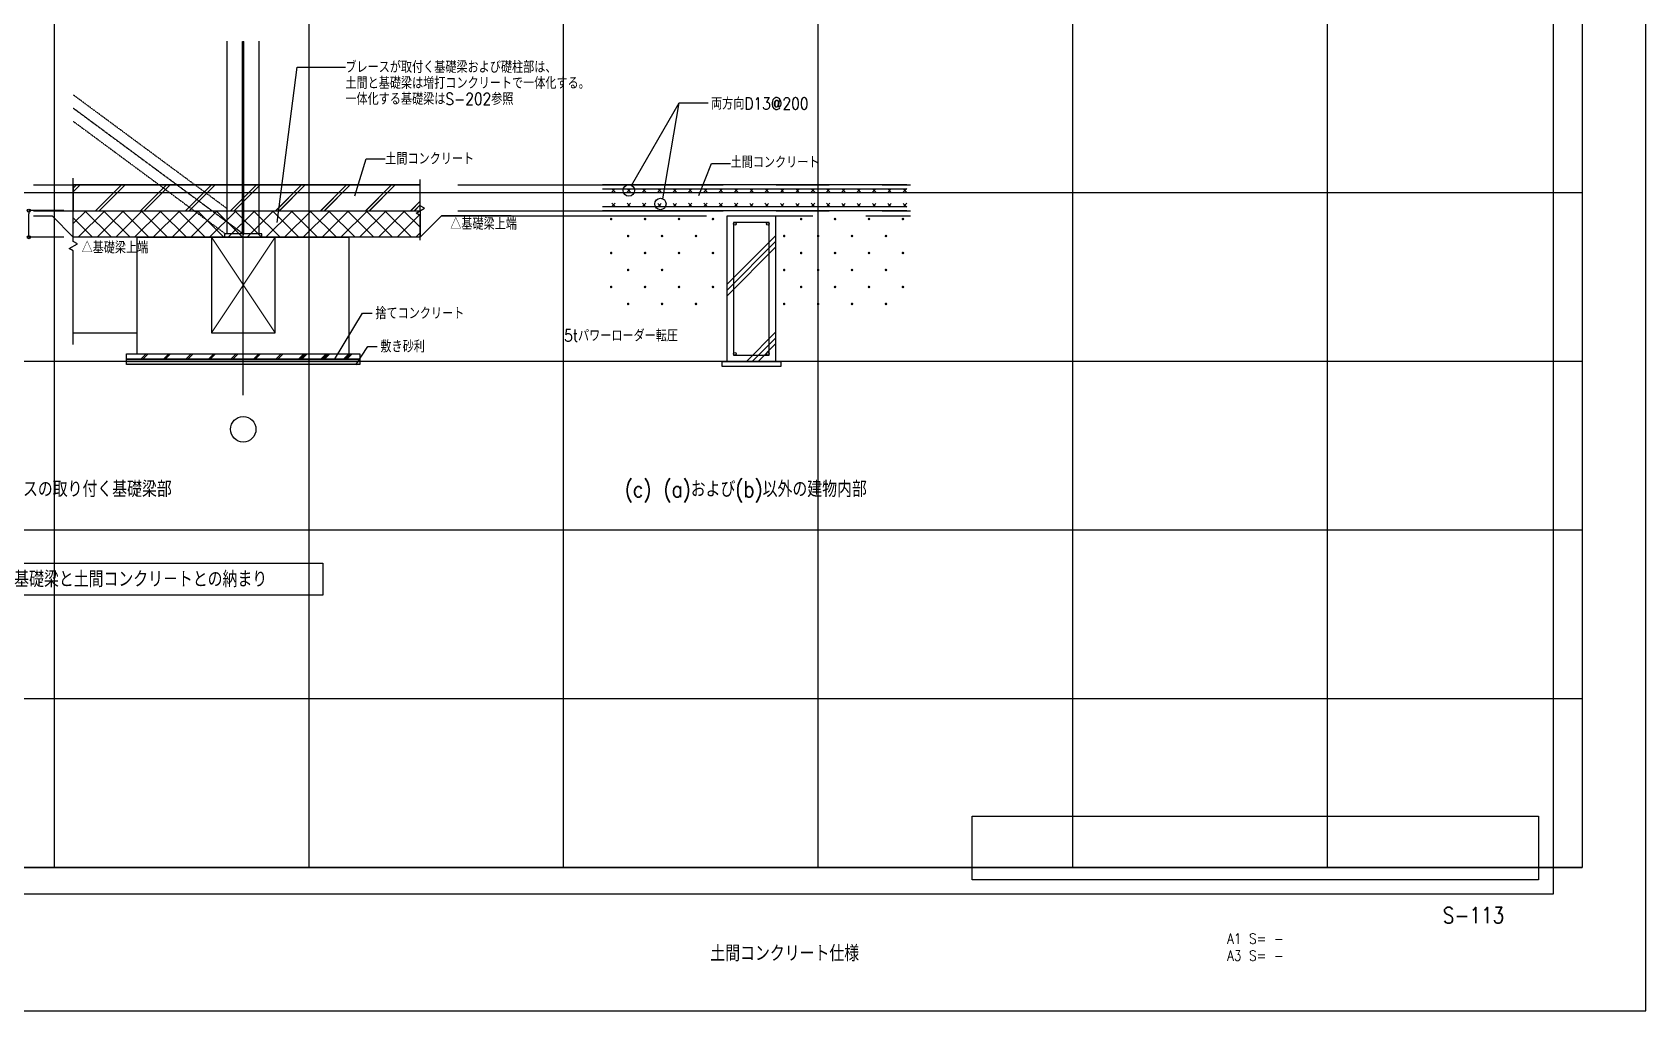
# Model space of a CAD drawing. Extents: x -180000 to 810000, y -1678500 to 210463.
# Drawn here: x 383259 to 510000, y -488500 to -411684 of the extents above; entities that cross this region are included whole.
import ezdxf
from ezdxf import colors
from ezdxf.entities.mleader import LeaderData, LeaderLine
from ezdxf.math import Vec2, Vec3

# ---------------------------------------------------------------- set-up
doc = ezdxf.new("R2010")
doc.units = 0
doc.header["$MEASUREMENT"] = 0
for name, pattern in [('CENTER', [2, 1.25, -0.25, 0.25, -0.25]), ('DASHED1', [2.5, 1.25, -1.25]), ('HA02', [2.25, 1.5, -0.75])]:
    doc.linetypes.add(name, pattern=pattern)
doc.layers.get('0').update_dxf_attribs({"color": 3, "linetype": 'CONTINUOUS'})
doc.layers.get('Defpoints').update_dxf_attribs({"color": 251, "linetype": 'CONTINUOUS'})
doc.layers.add('2024年4月22日適判事前申請以降修正', color=2, linetype='CONTINUOUS')
doc.layers.add('99_頁番号', color=6, linetype='CONTINUOUS')
doc.layers.add('99_レイアウト枠', color=251, linetype='CONTINUOUS', plot=False)
doc.styles.add('DRACAD', font='txt', dxfattribs={"width": 0.85, "bigfont": 'extfont2'})
doc.styles.get("Standard").update_dxf_attribs({"font": 'Osaka.ttc'})
doc.dimstyles.new('A30', dxfattribs={"dimscale": 30, "dimtxt": 3, "dimasz": 1, "dimexe": 0, "dimexo": 0, "dimtad": 1, "dimdsep": 46, "dimtxsty": 'Standard', "dimblk": 'DOT', "dimcen": 2.5, "dimaunit": 1, "dimadec": 4, "dimazin": 2, "dimtfac": 1, "dimtix": 1, "dimtmove": 2, "dimatfit": 3, "dimldrblk": 'DOT', "dimfxl": 1, "dimarcsym": 0})
pattern_1 = [(45, (321117, -353130.3), (-212.132, 212.132), []), (45, (321133.96, -353147.28), (-212.132, 212.132), [])]

# ---------------------------------------------------------------- blocks, each defined once
blk = doc.blocks.new('_ORIGIN')
at = {"color": 0, "linetype": 'ByBlock', "lineweight": -2}
blk.add_line((0, 0), (-1, 0), dxfattribs=at)
blk.add_circle((0, 0), 0.5, dxfattribs=at)
blk = doc.blocks.new('*D8069')
at = {"color": 0, "lineweight": -2}
for p, q in [((321130, -353222), (320801, -353222)), ((320801, -353442), (320801, -353252)), ((321130, -353472), (320801, -353472))]:
    blk.add_line(p, q, dxfattribs=at)
at = {"layer": 'Defpoints', "color": 0}
for p in [(320801, -353222), (321220, -353222), (321220, -353472)]:
    blk.add_point(p, dxfattribs=at)
at = {"color": 0, "lineweight": -2, "xscale": 30, "yscale": 30, "zscale": 30}
for p, rotation in [((320801, -353222), 90), ((320801, -353472), 270)]:
    blk.add_blockref('_ORIGIN', p, dxfattribs=dict(at, rotation=rotation))
at = {"color": 0, "insert": (320698, -353322), "char_height": 90, "attachment_point": 5, "rotation": 90, "style": 'DRACAD'}
blk.add_mtext('50', dxfattribs=at)
blk = doc.blocks.new('_DOT')
at = {"color": 0, "linetype": 'ByBlock'}
blk.add_line((-0.5, 0), (-1, 0), dxfattribs=at)
at = {"color": 0, "linetype": 'ByBlock', "const_width": 0.5}
blk.add_lwpolyline([(-0.25, 0, 1), (0.25, 0, 1)], format="xyb", close=True, dxfattribs=at)
blk = doc.blocks.new('土間スラブ仕様')
h = blk.add_hatch()
h.set_pattern_fill('ALC10', color=256, scale=30, style=0, pattern_type=2)
h.set_pattern_definition(pattern_1)
h.paths.add_polyline_path([(321220.0699, -353222.25003), (324490.1412, -353221.28039), (324490.1412, -352979.34111), (321220.0699, -352980.31075)])
h = blk.add_hatch()
h.set_pattern_fill('ALC10', color=256, scale=30, style=0, pattern_type=2)
h.set_pattern_definition(pattern_1)
h.paths.add_polyline_path([(323121.91713, -353222.25003), (324490.1412, -353222.25003), (324490.1412, -352980.31075), (323121.91713, -352980.31075)])
for points in [[(326292.80315, -353312.64058), (326298.18261, -353309.53475), (326301.28844, -353304.1553), (326301.28844, -353297.94364), (326298.18261, -353292.56419), (326292.80315, -353289.45836), (326286.5915, -353289.45836), (326281.21205, -353292.56419), (326278.10622, -353297.94364), (326278.10622, -353304.1553), (326281.21205, -353309.53475), (326286.5915, -353312.64058)], [(326612.80315, -353312.64058), (326618.18261, -353309.53475), (326621.28844, -353304.1553), (326621.28844, -353297.94364), (326618.18261, -353292.56419), (326612.80315, -353289.45836), (326606.5915, -353289.45836), (326601.21205, -353292.56419), (326598.10622, -353297.94364), (326598.10622, -353304.1553), (326601.21205, -353309.53475), (326606.5915, -353312.64058)], [(326932.80315, -353312.64058), (326938.18261, -353309.53475), (326941.28844, -353304.1553), (326941.28844, -353297.94364), (326938.18261, -353292.56419), (326932.80315, -353289.45836), (326926.5915, -353289.45836), (326921.21205, -353292.56419), (326918.10622, -353297.94364), (326918.10622, -353304.1553), (326921.21205, -353309.53475), (326926.5915, -353312.64058)], [(327252.80315, -353312.64058), (327258.18261, -353309.53475), (327261.28844, -353304.1553), (327261.28844, -353297.94364), (327258.18261, -353292.56419), (327252.80315, -353289.45836), (327246.5915, -353289.45836), (327241.21205, -353292.56419), (327238.10622, -353297.94364), (327238.10622, -353304.1553), (327241.21205, -353309.53475), (327246.5915, -353312.64058)], [(328083.70557, -353312.64058), (328089.08502, -353309.53475), (328092.19085, -353304.1553), (328092.19085, -353297.94364), (328089.08502, -353292.56419), (328083.70557, -353289.45836), (328077.49391, -353289.45836), (328072.11446, -353292.56419), (328069.00863, -353297.94364), (328069.00863, -353304.1553), (328072.11446, -353309.53475), (328077.49391, -353312.64058)], [(328403.70557, -353312.64058), (328409.08502, -353309.53475), (328412.19085, -353304.1553), (328412.19085, -353297.94364), (328409.08502, -353292.56419), (328403.70557, -353289.45836), (328397.49391, -353289.45836), (328392.11446, -353292.56419), (328389.00863, -353297.94364), (328389.00863, -353304.1553), (328392.11446, -353309.53475), (328397.49391, -353312.64058)], [(328723.70557, -353312.64058), (328729.08502, -353309.53475), (328732.19085, -353304.1553), (328732.19085, -353297.94364), (328729.08502, -353292.56419), (328723.70557, -353289.45836), (328717.49391, -353289.45836), (328712.11446, -353292.56419), (328709.00863, -353297.94364), (328709.00863, -353304.1553), (328712.11446, -353309.53475), (328717.49391, -353312.64058)], [(329043.70557, -353312.64058), (329049.08502, -353309.53475), (329052.19085, -353304.1553), (329052.19085, -353297.94364), (329049.08502, -353292.56419), (329043.70557, -353289.45836), (329037.49391, -353289.45836), (329032.11446, -353292.56419), (329029.00863, -353297.94364), (329029.00863, -353304.1553), (329032.11446, -353309.53475), (329037.49391, -353312.64058)], [(326452.80315, -353472.64058), (326458.18261, -353469.53475), (326461.28844, -353464.1553), (326461.28844, -353457.94364), (326458.18261, -353452.56419), (326452.80315, -353449.45836), (326446.5915, -353449.45836), (326441.21205, -353452.56419), (326438.10622, -353457.94364), (326438.10622, -353464.1553), (326441.21205, -353469.53475), (326446.5915, -353472.64058)], [(326772.80315, -353472.64058), (326778.18261, -353469.53475), (326781.28844, -353464.1553), (326781.28844, -353457.94364), (326778.18261, -353452.56419), (326772.80315, -353449.45836), (326766.5915, -353449.45836), (326761.21205, -353452.56419), (326758.10622, -353457.94364), (326758.58898, -353465.3208), (326761.21205, -353469.53475), (326766.5915, -353472.64058)], [(327092.80315, -353472.64058), (327098.18261, -353469.53475), (327101.28844, -353464.1553), (327101.28844, -353457.94364), (327098.18261, -353452.56419), (327092.80315, -353449.45836), (327086.5915, -353449.45836), (327081.21205, -353452.56419), (327078.10622, -353457.94364), (327078.10622, -353464.1553), (327081.21205, -353469.53475), (327086.5915, -353472.64058)], [(327923.70557, -353472.64058), (327929.08502, -353469.53475), (327932.19085, -353464.1553), (327932.19085, -353457.94364), (327929.08502, -353452.56419), (327923.70557, -353449.45836), (327917.49391, -353449.45836), (327912.11446, -353452.56419), (327909.00863, -353457.94364), (327909.00863, -353464.1553), (327912.11446, -353469.53475), (327917.49391, -353472.64058)], [(328243.70557, -353472.64058), (328249.08502, -353469.53475), (328252.19085, -353464.1553), (328252.19085, -353457.94364), (328249.08502, -353452.56419), (328243.70557, -353449.45836), (328237.49391, -353449.45836), (328232.11446, -353452.56419), (328229.00863, -353457.94364), (328229.00863, -353464.1553), (328232.11446, -353469.53475), (328237.49391, -353472.64058)], [(328563.70557, -353472.64058), (328569.08502, -353469.53475), (328572.19085, -353464.1553), (328572.19085, -353457.94364), (328569.08502, -353452.56419), (328563.70557, -353449.45836), (328557.49391, -353449.45836), (328552.11446, -353452.56419), (328549.00863, -353457.94364), (328549.00863, -353464.1553), (328552.11446, -353469.53475), (328557.49391, -353472.64058)], [(328883.70557, -353472.64058), (328889.08502, -353469.53475), (328892.19085, -353464.1553), (328892.19085, -353457.94364), (328889.08502, -353452.56419), (328883.70557, -353449.45836), (328877.49391, -353449.45836), (328872.11446, -353452.56419), (328869.00863, -353457.94364), (328869.00863, -353464.1553), (328872.11446, -353469.53475), (328877.49391, -353472.64058)], [(326292.80315, -353632.64058), (326298.18261, -353629.53475), (326301.28844, -353624.1553), (326301.28844, -353617.94364), (326298.18261, -353612.56419), (326292.80315, -353609.45836), (326286.5915, -353609.45836), (326281.21205, -353612.56419), (326278.10622, -353617.94364), (326278.10622, -353624.1553), (326281.21205, -353629.53475), (326286.5915, -353632.64058)], [(326612.80315, -353632.64058), (326618.18261, -353629.53475), (326621.28844, -353624.1553), (326621.28844, -353617.94364), (326618.18261, -353612.56419), (326612.80315, -353609.45836), (326606.5915, -353609.45836), (326601.21205, -353612.56419), (326598.10622, -353617.94364), (326598.10622, -353624.1553), (326601.21205, -353629.53475), (326606.5915, -353632.64058)], [(326932.80315, -353632.64058), (326938.18261, -353629.53475), (326941.28844, -353624.1553), (326941.28844, -353617.94364), (326938.18261, -353612.56419), (326932.80315, -353609.45836), (326926.5915, -353609.45836), (326921.21205, -353612.56419), (326918.10622, -353617.94364), (326918.10622, -353624.1553), (326921.21205, -353629.53475), (326926.5915, -353632.64058)], [(327252.80315, -353632.64058), (327258.18261, -353629.53475), (327261.28844, -353624.1553), (327261.28844, -353617.94364), (327258.18261, -353612.56419), (327252.80315, -353609.45836), (327246.5915, -353609.45836), (327241.21205, -353612.56419), (327238.10622, -353617.94364), (327238.10622, -353624.1553), (327241.21205, -353629.53475), (327246.5915, -353632.64058)], [(328083.70557, -353632.64058), (328089.08502, -353629.53475), (328092.19085, -353624.1553), (328092.19085, -353617.94364), (328089.08502, -353612.56419), (328083.70557, -353609.45836), (328077.49391, -353609.45836), (328072.11446, -353612.56419), (328069.00863, -353617.94364), (328069.00863, -353624.1553), (328072.11446, -353629.53475), (328077.49391, -353632.64058)], [(328403.70557, -353632.64058), (328409.08502, -353629.53475), (328412.19085, -353624.1553), (328412.19085, -353617.94364), (328409.08502, -353612.56419), (328403.70557, -353609.45836), (328397.49391, -353609.45836), (328392.11446, -353612.56419), (328389.00863, -353617.94364), (328389.00863, -353624.1553), (328392.11446, -353629.53475), (328397.49391, -353632.64058)], [(328723.70557, -353632.64058), (328729.08502, -353629.53475), (328732.19085, -353624.1553), (328732.19085, -353617.94364), (328729.08502, -353612.56419), (328723.70557, -353609.45836), (328717.49391, -353609.45836), (328712.11446, -353612.56419), (328709.00863, -353617.94364), (328709.00863, -353624.1553), (328712.11446, -353629.53475), (328717.49391, -353632.64058)], [(329043.70557, -353632.64058), (329049.08502, -353629.53475), (329052.19085, -353624.1553), (329052.19085, -353617.94364), (329049.08502, -353612.56419), (329043.70557, -353609.45836), (329037.49391, -353609.45836), (329032.11446, -353612.56419), (329029.00863, -353617.94364), (329029.00863, -353624.1553), (329032.11446, -353629.53475), (329037.49391, -353632.64058)], [(326452.80315, -353792.64058), (326458.18261, -353789.53475), (326461.28844, -353784.1553), (326461.28844, -353777.94364), (326458.18261, -353772.56419), (326452.80315, -353769.45836), (326446.5915, -353769.45836), (326441.21205, -353772.56419), (326438.10622, -353777.94364), (326438.10622, -353784.1553), (326441.21205, -353789.53475), (326446.5915, -353792.64058)], [(326772.80315, -353792.64058), (326778.18261, -353789.53475), (326781.28844, -353784.1553), (326781.28844, -353777.94364), (326778.18261, -353772.56419), (326772.80315, -353769.45836), (326766.5915, -353769.45836), (326761.21205, -353772.56419), (326758.10622, -353777.94364), (326758.58898, -353785.3208), (326761.21205, -353789.53475), (326766.5915, -353792.64058)], [(327923.70557, -353792.64058), (327929.08502, -353789.53475), (327932.19085, -353784.1553), (327932.19085, -353777.94364), (327929.08502, -353772.56419), (327923.70557, -353769.45836), (327917.49391, -353769.45836), (327912.11446, -353772.56419), (327909.00863, -353777.94364), (327909.00863, -353784.1553), (327912.11446, -353789.53475), (327917.49391, -353792.64058)], [(328243.70557, -353792.64058), (328249.08502, -353789.53475), (328252.19085, -353784.1553), (328252.19085, -353777.94364), (328249.08502, -353772.56419), (328243.70557, -353769.45836), (328237.49391, -353769.45836), (328232.11446, -353772.56419), (328229.00863, -353777.94364), (328229.00863, -353784.1553), (328232.11446, -353789.53475), (328237.49391, -353792.64058)], [(328563.70557, -353792.64058), (328569.08502, -353789.53475), (328572.19085, -353784.1553), (328572.19085, -353777.94364), (328569.08502, -353772.56419), (328563.70557, -353769.45836), (328557.49391, -353769.45836), (328552.11446, -353772.56419), (328549.00863, -353777.94364), (328549.00863, -353784.1553), (328552.11446, -353789.53475), (328557.49391, -353792.64058)], [(328883.70557, -353792.64058), (328889.08502, -353789.53475), (328892.19085, -353784.1553), (328892.19085, -353777.94364), (328889.08502, -353772.56419), (328883.70557, -353769.45836), (328877.49391, -353769.45836), (328872.11446, -353772.56419), (328869.00863, -353777.94364), (328869.00863, -353784.1553), (328872.11446, -353789.53475), (328877.49391, -353792.64058)], [(326292.80315, -353952.64058), (326298.18261, -353949.53475), (326301.28844, -353944.1553), (326301.28844, -353937.94364), (326298.18261, -353932.56419), (326292.80315, -353929.45836), (326286.5915, -353929.45836), (326281.21205, -353932.56419), (326278.10622, -353937.94364), (326278.10622, -353944.1553), (326281.21205, -353949.53475), (326286.5915, -353952.64058)], [(326612.80315, -353952.64058), (326618.18261, -353949.53475), (326621.28844, -353944.1553), (326621.28844, -353937.94364), (326618.18261, -353932.56419), (326612.80315, -353929.45836), (326606.5915, -353929.45836), (326601.21205, -353932.56419), (326598.10622, -353937.94364), (326598.10622, -353944.1553), (326601.21205, -353949.53475), (326606.5915, -353952.64058)], [(326932.80315, -353952.64058), (326938.18261, -353949.53475), (326941.28844, -353944.1553), (326941.28844, -353937.94364), (326938.18261, -353932.56419), (326932.80315, -353929.45836), (326926.5915, -353929.45836), (326921.21205, -353932.56419), (326918.10622, -353937.94364), (326918.10622, -353944.1553), (326921.21205, -353949.53475), (326926.5915, -353952.64058)], [(327252.80315, -353952.64058), (327258.18261, -353949.53475), (327261.28844, -353944.1553), (327261.28844, -353937.94364), (327258.18261, -353932.56419), (327252.80315, -353929.45836), (327246.5915, -353929.45836), (327241.21205, -353932.56419), (327238.10622, -353937.94364), (327238.10622, -353944.1553), (327241.21205, -353949.53475), (327246.5915, -353952.64058)], [(328083.70557, -353952.64058), (328089.08502, -353949.53475), (328092.19085, -353944.1553), (328092.19085, -353937.94364), (328089.08502, -353932.56419), (328083.70557, -353929.45836), (328077.49391, -353929.45836), (328072.11446, -353932.56419), (328069.00863, -353937.94364), (328069.00863, -353944.1553), (328072.11446, -353949.53475), (328077.49391, -353952.64058)], [(328403.70557, -353952.64058), (328409.08502, -353949.53475), (328412.19085, -353944.1553), (328412.19085, -353937.94364), (328409.08502, -353932.56419), (328403.70557, -353929.45836), (328397.49391, -353929.45836), (328392.11446, -353932.56419), (328389.00863, -353937.94364), (328389.00863, -353944.1553), (328392.11446, -353949.53475), (328397.49391, -353952.64058)], [(328723.70557, -353952.64058), (328729.08502, -353949.53475), (328732.19085, -353944.1553), (328732.19085, -353937.94364), (328729.08502, -353932.56419), (328723.70557, -353929.45836), (328717.49391, -353929.45836), (328712.11446, -353932.56419), (328709.00863, -353937.94364), (328709.00863, -353944.1553), (328712.11446, -353949.53475), (328717.49391, -353952.64058)], [(329043.70557, -353952.64058), (329049.08502, -353949.53475), (329052.19085, -353944.1553), (329052.19085, -353937.94364), (329049.08502, -353932.56419), (329043.70557, -353929.45836), (329037.49391, -353929.45836), (329032.11446, -353932.56419), (329029.00863, -353937.94364), (329029.00863, -353944.1553), (329032.11446, -353949.53475), (329037.49391, -353952.64058)], [(326452.80315, -354112.64058), (326458.18261, -354109.53475), (326461.28844, -354104.1553), (326461.28844, -354097.94364), (326458.18261, -354092.56419), (326452.80315, -354089.45836), (326446.5915, -354089.45836), (326441.21205, -354092.56419), (326438.10622, -354097.94364), (326438.10622, -354104.1553), (326441.21205, -354109.53475), (326446.5915, -354112.64058)], [(326772.80315, -354112.64058), (326778.18261, -354109.53475), (326781.28844, -354104.1553), (326781.28844, -354097.94364), (326778.18261, -354092.56419), (326772.80315, -354089.45836), (326766.5915, -354089.45836), (326761.21205, -354092.56419), (326758.10622, -354097.94364), (326758.58898, -354105.3208), (326761.21205, -354109.53475), (326766.5915, -354112.64058)], [(327092.80315, -354112.64058), (327098.18261, -354109.53475), (327101.28844, -354104.1553), (327101.28844, -354097.94364), (327098.18261, -354092.56419), (327092.80315, -354089.45836), (327086.5915, -354089.45836), (327081.21205, -354092.56419), (327078.10622, -354097.94364), (327078.10622, -354104.1553), (327081.21205, -354109.53475), (327086.5915, -354112.64058)], [(327923.70557, -354112.64058), (327929.08502, -354109.53475), (327932.19085, -354104.1553), (327932.19085, -354097.94364), (327929.08502, -354092.56419), (327923.70557, -354089.45836), (327917.49391, -354089.45836), (327912.11446, -354092.56419), (327909.00863, -354097.94364), (327909.00863, -354104.1553), (327912.11446, -354109.53475), (327917.49391, -354112.64058)], [(328243.70557, -354112.64058), (328249.08502, -354109.53475), (328252.19085, -354104.1553), (328252.19085, -354097.94364), (328249.08502, -354092.56419), (328243.70557, -354089.45836), (328237.49391, -354089.45836), (328232.11446, -354092.56419), (328229.00863, -354097.94364), (328229.00863, -354104.1553), (328232.11446, -354109.53475), (328237.49391, -354112.64058)], [(328563.70557, -354112.64058), (328569.08502, -354109.53475), (328572.19085, -354104.1553), (328572.19085, -354097.94364), (328569.08502, -354092.56419), (328563.70557, -354089.45836), (328557.49391, -354089.45836), (328552.11446, -354092.56419), (328549.00863, -354097.94364), (328549.00863, -354104.1553), (328552.11446, -354109.53475), (328557.49391, -354112.64058)], [(328883.70557, -354112.64058), (328889.08502, -354109.53475), (328892.19085, -354104.1553), (328892.19085, -354097.94364), (328889.08502, -354092.56419), (328883.70557, -354089.45836), (328877.49391, -354089.45836), (328872.11446, -354092.56419), (328869.00863, -354097.94364), (328869.00863, -354104.1553), (328872.11446, -354109.53475), (328877.49391, -354112.64058)]]:
    blk.add_hatch(color=256).paths.add_polyline_path(points, flags=0)
h = blk.add_hatch()
h.set_pattern_fill('LEANCONC', color=256, scale=15, angle=45, style=0, pattern_type=2)
h.set_pattern_definition([(45, (314591.81, -368057.28), (-106.066, 106.066), []), (45, (314600.3, -368065.77), (-106.066, 106.066), [])])
h.paths.add_polyline_path([(323921.91713, -354572.25003), (321721.91713, -354572.25003), (321721.91713, -354622.25003), (323921.91713, -354622.25003)])
h = blk.add_hatch()
h.set_pattern_fill('JARI', color=256, scale=30, style=0, pattern_type=2)
h.set_pattern_definition([(0, (321714.42, -354672.25), (0, 150), [22.5, -127.5]), (0, (321781.92, -354657.25), (0, 150), [15, -7.5, 7.5, -120]), (0, (321714.42, -354649.75), (0, 150), [22.5, -82.5, 15, -7.5, 7.5, -15]), (0, (321729.42, -354642.25), (0, 150), [7.5, -142.5]), (0, (321766.92, -354627.25), (0, 150), [7.5, -7.5, 7.5, -7.5, 7.5, -112.5]), (0, (321849.42, -354627.25), (0, 150), [7.5, -142.5]), (0, (321856.92, -354619.75), (0, 150), [7.5, -142.5]), (0, (321729.42, -354612.25), (0, 150), [15, -82.5, 7.5, -45]), (0, (321834.42, -354597.25), (0, 150), [7.5, -142.5]), (0, (321759.42, -354589.75), (0, 150), [15, -7.5, 15, -7.5, 15, -90]), (0, (321856.92, -354582.25), (0, 150), [7.5, -142.5]), (0, (321826.92, -354567.25), (0, 150), [7.5, -15, 15, -112.5]), (0, (321706.92, -354559.75), (0, 150), [22.5, -45, 7.5, -37.5, 15, -22.5]), (0, (321744.42, -354552.25), (0, 150), [15, -37.5, 7.5, -90]), (0, (321796.92, -354537.25), (0, 150), [15, -7.5, 15, -112.5]), (0, (321706.92, -354529.75), (0, 150), [30, -7.5, 7.5, -7.5, 22.5, -75]), (0, (321826.92, -354529.75), (0, 150), [7.5, -142.5]), (90, (321721.92, -354634.75), (-150, 9e-15), [15, -135]), (90, (321729.42, -354604.75), (-150, 9e-15), [15, -7.5, 15, -112.5]), (90, (321744.42, -354664.75), (-150, 9e-15), [7.5, -7.5, 7.5, -97.5, 7.5, -22.5]), (90, (321744.42, -354529.75), (-150, 9e-15), [7.5, -142.5]), (90, (321751.92, -354627.25), (-150, 9e-15), [7.5, -7.5, 15, -120]), (90, (321766.92, -354574.75), (-150, 9e-15), [15, -135]), (90, (321774.42, -354664.75), (-150, 9e-15), [7.5, -75, 7.5, -60]), (90, (321781.92, -354619.75), (-150, 9e-15), [22.5, -127.5]), (90, (321789.42, -354619.75), (-150, 9e-15), [15, -75, 7.5, -52.5]), (90, (321804.42, -354649.75), (-150, 9e-15), [7.5, -142.5]), (90, (321811.92, -354642.25), (-150, 9e-15), [15, -52.5, 15, -7.5, 7.5, -52.5]), (90, (321819.42, -354679.75), (-150, 9e-15), [15, -82.5, 7.5, -45]), (90, (321826.92, -354679.75), (-150, 9e-15), [15, -60, 7.5, -67.5]), (90, (321849.42, -354664.75), (-150, 9e-15), [15, -7.5, 15, -15, 7.5, -90]), (90, (321849.42, -354589.75), (-150, 9e-15), [7.5, -7.5, 7.5, -15, 15, -97.5]), (90, (321841.92, -354642.25), (-150, 9e-15), [22.5, -67.5, 7.5, -52.5]), (90, (321856.92, -354664.75), (-150, 9e-15), [7.5, -142.5]), (90, (321864.42, -354642.25), (-150, 9e-15), [7.5, -142.5]), (45, (321789.42, -354604.75), (1e-14, 149.9986), [21.213, -21.213, 10.608, -10.608, 10.608, -137.886]), (45, (321744.42, -354642.25), (1e-14, 149.9986), [10.608, -63.639, 21.213, -53.034, 10.608, -53.034]), (45, (321736.92, -354642.25), (1e-14, 149.9986), [21.213, -190.92]), (45, (321834.42, -354529.75), (1e-14, 149.9986), [21.213, -10.608, 10.608, -169.707]), (45, (321811.92, -354544.75), (1e-14, 149.9986), [10.608, -53.034, 10.608, -137.886]), (45, (321751.92, -354597.25), (1e-14, 149.9986), [10.608, -21.213, 31.821, -21.213, 10.608, -116.673]), (45, (321721.92, -354619.75), (1e-14, 149.9986), [10.608, -21.213, 31.821, -21.213, 21.213, -106.068]), (45, (321826.92, -354664.75), (1e-14, 149.9986), [21.213, -190.92]), (45, (321714.42, -354619.75), (1e-14, 149.9986), [21.213, -148.491, 10.608, -31.821]), (45, (321789.42, -354672.25), (1e-14, 149.9986), [21.213, -190.92]), (45, (321796.92, -354657.25), (1e-14, 149.9986), [10.608, -63.639, 31.821, -106.065]), (45, (321729.42, -354567.25), (1e-14, 149.9986), [21.213, -169.707, 10.608, -10.608]), (45, (321729.42, -354559.75), (1e-14, 149.9986), [21.213, -10.608, 10.608, -10.608, 10.608, -148.491]), (45, (321811.92, -354627.25), (1e-14, 149.9986), [21.213, -21.213, 10.608, -159.099]), (45, (321751.92, -354529.75), (1e-14, 149.9986), [10.608, -63.639, 31.821, -106.065]), (45, (321744.42, -354672.25), (1e-14, 149.9986), [10.608, -201.525]), (45, (321736.92, -354672.25), (1e-14, 149.9986), [10.608, -31.821, 21.213, -148.491]), (45, (321774.42, -354627.25), (1e-14, 149.9986), [10.608, -201.525]), (315, (321736.92, -354529.75), (4e-14, 149.9986), [10.608, -21.213, 10.608, -116.673, 10.608, -42.426]), (315, (321751.92, -354537.25), (4e-14, 149.9986), [31.821, -180.312]), (315, (321834.42, -354612.25), (4e-14, 149.9986), [10.608, -201.525]), (315, (321819.42, -354589.75), (4e-14, 149.9986), [10.608, -42.426, 10.608, -148.491]), (315, (321721.92, -354634.75), (4e-14, 149.9986), [10.608, -10.608, 10.608, -10.608, 10.608, -159.099]), (315, (321819.42, -354582.25), (4e-14, 149.9986), [21.213, -21.213, 10.608, -159.099]), (315, (321744.42, -354649.75), (4e-14, 149.9986), [31.821, -180.312]), (315, (321781.92, -354529.75), (4e-14, 149.9986), [21.213, -10.608, 10.608, -169.707]), (315, (321789.42, -354529.75), (4e-14, 149.9986), [10.608, -21.213, 10.608, -169.707]), (315, (321751.92, -354634.75), (4e-14, 149.9986), [31.821, -84.852, 21.213, -74.247]), (315, (321766.92, -354642.25), (4e-14, 149.9986), [21.213, -95.46, 10.608, -84.852]), (315, (321744.42, -354612.25), (4e-14, 149.9986), [10.608, -201.525]), (315, (321721.92, -354582.25), (4e-14, 149.9986), [10.608, -31.821, 21.213, -148.491]), (315, (321729.42, -354582.25), (4e-14, 149.9986), [21.213, -127.278, 10.608, -10.608, 10.608, -31.821]), (315, (321864.42, -354567.25), (4e-14, 149.9986), [10.608, -201.525]), (315, (321811.92, -354657.25), (4e-14, 149.9986), [10.608, -201.525]), (315, (321789.42, -354627.25), (4e-14, 149.9986), [21.213, -190.92]), (315, (321789.42, -354619.75), (4e-14, 149.9986), [10.608, -21.213, 10.608, -169.707]), (315, (321774.42, -354589.75), (4e-14, 149.9986), [10.608, -201.525]), (315, (321774.42, -354582.25), (4e-14, 149.9986), [10.608, -106.065, 10.617, -84.852])])
h.paths.add_polyline_path([(323921.91713, -354622.25003), (321721.91713, -354622.25003), (321721.91713, -354672.25003), (323921.91713, -354672.25003)])
h = blk.add_hatch()
h.set_pattern_fill('LEANCONC', color=256, scale=15, angle=45, style=0, pattern_type=2)
h.set_pattern_definition([(45, (316091.81, -368057.28), (-106.066, 106.066), []), (45, (316100.3, -368065.77), (-106.066, 106.066), [])])
h.paths.add_polyline_path([(323921.91713, -354572.25003), (323221.91713, -354572.25003), (323221.91713, -354622.25003), (323921.91713, -354622.25003)])
at = {"layer": '2024年4月22日適判事前申請以降修正'}
h = blk.add_hatch(dxfattribs=at)
h.set_pattern_fill('ANSI37', color=256, scale=1000, style=0)
h.paths.add_polyline_path([(324490.14121, -353222.25003), (321220.0699, -353222.25003), (321220.0699, -353472.25003), (324490.14121, -353472.25003)])
for p, q in [((322671.91713, -352330.31075), (322671.91713, -351623.81289)), ((322821.91713, -354961.82279), (322821.91713, -351623.81289)), ((322971.91713, -352330.31075), (322971.91713, -351623.81289)), ((326481.59953, -352983.95035), (326930.0653, -352207.18485)), ((326778.29945, -353111.39662), (326930.0653, -352207.18485)), ((326930.0653, -352207.18485), (327205.03872, -352207.18485)), ((321220.0699, -352980.31075), (322521.91713, -352980.31075)), ((323121.91713, -352980.31075), (324490.1412, -352980.31075)), ((329076.87343, -352980.31075), (326209.69733, -352980.31075)), ((326209.69733, -353016.97005), (329076.87343, -353016.97005)), ((326327.55701, -353151.05198), (326293.01825, -353185.59074)), ((326325.17825, -353016.97005), (326295.39701, -353046.75129)), ((326329.93577, -353185.59074), (326295.39701, -353151.05198)), ((326327.55701, -353046.75129), (326297.77577, -353016.97005)), ((326471.75284, -353016.97005), (326440.57507, -353048.14781)), ((326472.73507, -353048.14781), (326441.55731, -353016.97005)), ((326615.79101, -353016.97005), (326584.82039, -353047.94067)), ((326616.98039, -353047.94067), (326586.00977, -353016.97005)), ((326762.15846, -353049.33719), (326729.79131, -353016.97005)), ((326762.3656, -353016.97005), (326729.99846, -353049.33719)), ((326906.40378, -353016.97005), (326874.24378, -353049.13005)), ((326906.40378, -353049.13005), (326874.24378, -353016.97005)), ((327049.99752, -353016.97005), (327019.42184, -353047.54572)), ((327051.58184, -353047.54572), (327021.00616, -353016.97005)), ((327194.03569, -353016.97005), (327163.66716, -353047.33858)), ((327195.82716, -353047.33858), (327165.45863, -353016.97005)), ((327338.37435, -353016.97005), (327308.09972, -353047.24468)), ((327340.25972, -353047.24468), (327309.98508, -353016.97005)), ((327483.31566, -353016.97005), (327452.34504, -353047.94067)), ((327484.50504, -353047.94067), (327453.53442, -353016.97005)), ((327629.89025, -353016.97005), (327593.13572, -353053.72457)), ((327634.07048, -353053.72457), (327597.31596, -353016.97005)), ((327773.92842, -353185.59074), (327739.19926, -353150.86158)), ((327773.92842, -353016.97005), (327741.76842, -353049.13005)), ((327773.92842, -353049.13005), (327741.76842, -353016.97005)), ((327919.10649, -353050.52657), (327885.54996, -353016.97005)), ((327920.50301, -353016.97005), (327886.94649, -353050.52657)), ((328063.35181, -353050.31943), (328030.00243, -353016.97005)), ((328064.54119, -353016.97005), (328031.19181, -353050.31943)), ((328208.13493, -353016.97005), (328176.36987, -353048.7351)), ((328208.52987, -353048.7351), (328176.76481, -353016.97005)), ((328352.1731, -353016.97005), (328320.61519, -353048.52796)), ((328352.77519, -353048.52796), (328321.21728, -353016.97005)), ((328497.20774, -353016.97005), (328465.04774, -353049.13005)), ((328497.20774, -353049.13005), (328465.04774, -353016.97005)), ((328641.45307, -353016.97005), (328609.29307, -353049.13005)), ((328641.45307, -353049.13005), (328609.29307, -353016.97005)), ((328785.79172, -353016.97005), (328753.72562, -353049.03615)), ((328785.88562, -353049.03615), (328753.81952, -353016.97005)), ((328930.13094, -353049.73213), (328897.36885, -353016.97005)), ((328930.73303, -353016.97005), (328897.97094, -353049.73213)), ((329076.87343, -353014.66011), (329042.4035, -353049.13005)), ((329076.87343, -353051.43998), (329042.4035, -353016.97005)), ((329076.87343, -353151.12081), (329042.4035, -353185.59074)), ((321220.0699, -353472.25003), (321020.0699, -353272.25003)), ((321220.0699, -353222.25003), (322621.91713, -353222.25003)), ((324490.14121, -353472.25003), (324690.14121, -353272.25003)), ((325349.16121, -353272.25003), (324690.14121, -353272.25003)), ((329076.87343, -353185.59074), (326209.69733, -353185.59074)), ((329076.87343, -353222.25003), (326209.69733, -353222.25003)), ((327383.29796, -353222.25003), (326209.69733, -353222.25003)), ((326472.73507, -353152.44851), (326439.59284, -353185.59074)), ((326473.71731, -353185.59074), (326440.57507, -353152.44851)), ((326616.98039, -353152.24136), (326583.63101, -353185.59074)), ((326618.16977, -353185.59074), (326584.82039, -353152.24136)), ((326761.95131, -353185.59074), (326729.99846, -353153.63789)), ((326762.15846, -353153.63789), (326730.2056, -353185.59074)), ((326906.40378, -353153.43074), (326874.24378, -353185.59074)), ((326906.40378, -353185.59074), (326874.24378, -353153.43074)), ((327051.58184, -353151.84642), (327017.83752, -353185.59074)), ((327053.16616, -353185.59074), (327019.42184, -353151.84642)), ((327195.82716, -353151.63927), (327161.87569, -353185.59074)), ((327197.61863, -353185.59074), (327163.66716, -353151.63927)), ((327340.25972, -353151.54537), (327306.21435, -353185.59074)), ((327342.14508, -353185.59074), (327308.09972, -353151.54537)), ((327383.29796, -354643.43407), (327383.29796, -353272.25003)), ((327383.29796, -353272.25003), (327840.59974, -353272.25003)), ((327383.29796, -354241.83353), (327383.29796, -353272.25003)), ((327484.69844, -353152.04796), (327451.15566, -353185.59074)), ((327485.69442, -353185.59074), (327452.34504, -353152.24136)), ((327629.47596, -353185.59074), (327597.5231, -353153.63789)), ((327629.6831, -353153.63789), (327597.73025, -353185.59074)), ((327773.92842, -353153.43074), (327741.76842, -353185.59074)), ((329076.87343, -353222.25003), (327840.59974, -353222.25003)), ((327840.59974, -353272.25003), (327840.59974, -354643.43407)), ((327840.59974, -353272.25003), (327840.59974, -354241.83353)), ((327917.70996, -353185.59074), (327886.94649, -353154.82727)), ((327919.10649, -353154.82727), (327888.34301, -353185.59074)), ((328062.16243, -353185.59074), (328031.19181, -353154.62012)), ((328063.35181, -353154.62012), (328032.38119, -353185.59074)), ((328208.52987, -353153.0358), (328175.97493, -353185.59074)), ((328208.92481, -353185.59074), (328176.36987, -353153.0358)), ((328352.77519, -353152.82865), (328320.0131, -353185.59074)), ((328353.37728, -353185.59074), (328320.61519, -353152.82865)), ((328497.20774, -353153.43074), (328465.04774, -353185.59074)), ((328497.20774, -353185.59074), (328465.04774, -353153.43074)), ((328641.45307, -353153.43074), (328609.29307, -353185.59074)), ((328641.45307, -353185.59074), (328609.29307, -353153.43074)), ((328785.88562, -353153.33684), (328753.63172, -353185.59074)), ((328785.97952, -353185.59074), (328753.72562, -353153.33684)), ((328929.52885, -353185.59074), (328897.97094, -353154.03283)), ((328930.13094, -353154.03283), (328898.57303, -353185.59074)), ((329076.87343, -353187.90067), (329042.4035, -353153.43074)), ((327780.29974, -353332.55003), (327443.59796, -353332.55003)), ((327443.59796, -353332.55003), (327443.59796, -354583.13407)), ((327780.29974, -354583.13407), (327780.29974, -353332.55003)), ((321821.91713, -354572.25003), (321821.91713, -353472.25003)), ((321821.91713, -353472.25003), (323821.91713, -353472.25003)), ((323821.91713, -354572.25003), (323821.91713, -353472.25003)), ((327383.29796, -353915.79191), (327840.59974, -353458.08828)), ((327383.29796, -353970.84493), (327840.59974, -353511.93577)), ((327383.29796, -354024.69242), (327840.59974, -353566.9888)), ((327383.29796, -354643.43407), (327383.29796, -354241.83353)), ((327565.73646, -354643.43407), (327840.59974, -354367.7671)), ((327840.59974, -354241.83353), (327840.59974, -354643.43407)), ((321220.0699, -354372.25003), (321821.91713, -354372.25003)), ((327620.38764, -354643.43407), (327840.59974, -354422.82012)), ((327675.03882, -354643.43407), (327840.59974, -354477.06945)), ((321821.91713, -354572.25003), (323821.91713, -354572.25003)), ((327335.07634, -354691.6557), (327335.07634, -354643.43407)), ((327335.07634, -354643.43407), (327383.29796, -354643.43407)), ((327335.07634, -354691.6557), (327335.07634, -354643.43407)), ((327335.07634, -354643.43407), (327888.82137, -354643.43407)), ((327443.59796, -354583.13407), (327780.29974, -354583.13407)), ((327840.59974, -354643.43407), (327888.82137, -354643.43407)), ((327888.82137, -354643.43407), (327888.82137, -354691.6557)), ((327888.82137, -354643.43407), (327888.82137, -354691.6557)), ((327888.82137, -354691.6557), (327335.07634, -354691.6557)), ((327888.82137, -354691.6557), (327335.07634, -354691.6557))]:
    blk.add_line(p, q)
at = {"linetype": 'HA02'}
for p, q in [((322815.41713, -353440.25003), (322815.41713, -351623.81289)), ((322828.41713, -353440.25003), (322828.41713, -351623.81289)), ((322671.91713, -353440.25003), (322671.91713, -352330.31075)), ((322971.91713, -353440.25003), (322971.91713, -352330.31075))]:
    blk.add_line(p, q, dxfattribs=at)
at = {"linetype": 'CENTER', "ltscale": 0.5}
blk.add_line((321220.0699, -352256.27599), (322827.49229, -353444.3708), dxfattribs=at)
at = {"linetype": 'CENTER', "ltscale": 2000}
for p, q in [((312844.73007, -352980.31075), (329111.22279, -352980.31075)), ((312844.73007, -353222.25003), (329111.22279, -353222.25003)), ((312844.73007, -353272.25003), (321020.0699, -353272.25003)), ((324690.14121, -353272.25003), (329111.22279, -353272.25003))]:
    blk.add_line(p, q, dxfattribs=at)
at = {"color": 1, "lineweight": 18}
for p, q in [((322521.91713, -354372.25003), (323121.91713, -353472.25003)), ((323121.91713, -354372.25003), (322521.91713, -353472.25003))]:
    blk.add_line(p, q, dxfattribs=at)
at = {"linetype": 'DASHED1', "ltscale": 0.2}
for points in [[(322671.91713, -353205.0296), (321220.0699, -352131.92513)], [(321220.0699, -352380.62686), (322653.67772, -353440.25003)]]:
    blk.add_lwpolyline(points, dxfattribs=at)
for points in [[(321220.0699, -354482.35252), (321220.0699, -353601.71187), (321181.09875, -353579.21187), (321259.04104, -353534.21187), (321220.0699, -353511.71187), (321220.0699, -352916.71187)], [(324490.1412, -353500.10194), (324490.1412, -353267.25003), (324451.17006, -353244.75003), (324529.11234, -353199.75003), (324490.1412, -353177.25003), (324490.1412, -352928.4369)]]:
    blk.add_lwpolyline(points)
for points in [[(321220.0699, -353222.25003), (324490.1412, -353221.28039), (324490.1412, -352979.34111), (321220.0699, -352980.31075)], [(321220.0699, -353222.25003), (324490.14121, -353222.25003), (324490.14121, -353472.25003), (321220.0699, -353472.25003)], [(322521.91713, -354372.25003), (323121.91713, -354372.25003), (323121.91713, -353472.25003), (322521.91713, -353472.25003)], [(321721.91713, -354572.25003), (323921.91713, -354572.25003), (323921.91713, -354622.25003), (321721.91713, -354622.25003)], [(321721.91713, -354622.25003), (323921.91713, -354622.25003), (323921.91713, -354672.25003), (321721.91713, -354672.25003)]]:
    blk.add_lwpolyline(points, close=True)
at = {"linetype": 'HA02'}
blk.add_lwpolyline([(322646.91713, -353472.25003), (322996.91713, -353472.25003), (322996.91713, -353440.25003), (322646.91713, -353440.25003)], close=True, dxfattribs=at)
for centre, radius in [((326457.10331, -353031.62525), 53.6), ((326754.46681, -353159.40668), 53.6), ((327456.58146, -353345.53353), 12.9835), ((327767.31624, -353345.53353), 12.9835), ((327456.58146, -354570.15057), 12.9835), ((327767.31624, -354570.15057), 12.9835), ((322821.91713, -355281.82279), 120)]:
    blk.add_circle(centre, radius)
at = {"layer": 'Defpoints'}
for points in [[(311666.66623, -343539.13828), (335169.6968, -343539.13828), (335169.6968, -359661.26015), (311666.66623, -359661.26015)], [(335031.34715, -359526.09031), (329692.9975, -359526.09031), (329692.9975, -358926.09031), (335031.34715, -358926.09031)]]:
    blk.add_lwpolyline(points, close=True, dxfattribs=at)
at = {"style": 'DRACAD'}
for s, insert, char_height, width, attachment_point in [('△基礎梁上端', (324773.52579, -353290.39278), 112, 803.8832618, 1), ('△基礎梁上端', (321298.24887, -353513.40561), 112, 803.8832618, 1), ('5tパワーローダー転圧', (325847.11241, -354343.30047), 112, 1536.18555, 1), ('(b) 建物内部：ブレースの取り付く基礎梁部', (320700.65571, -355871.15932), 150, 3194.2661381, 5), ('(c) (a)および(b)以外の建物内部', (327559.42314, -355871.15932), 150, 3194.2661381, 5)]:
    blk.add_mtext(s, dxfattribs=dict(at, insert=insert, char_height=char_height, width=width, attachment_point=attachment_point))
at = {"insert": (321855.45724, -356694.62555), "char_height": 150, "width": 3282.1427263, "attachment_point": 5, "style": 'DRACAD', "bg_fill": 16, "box_fill_scale": 1.5, "bg_fill_color": 257, "bg_fill_transparency": 0}
blk.add_mtext('基礎梁と土間コンクリ－トとの納まり', dxfattribs=at)
at = {"layer": '2024年4月22日適判事前申請以降修正', "insert": (327231.83872, -352157.3451), "char_height": 112, "attachment_point": 1, "style": 'DRACAD'}
blk.add_mtext('両方向D13@200', dxfattribs=at)
dim = blk.add_linear_dim(base=(320801.19991, -353222.25003), p1=(321220.0699, -353472.25003), p2=(321220.0699, -353222.25003), angle=90, text='50', dimstyle='A30', override={"dimexo": 3, "dimtxsty": 'DRACAD', "dimblk1": 'ORIGIN', "dimblk2": 'ORIGIN', "dimsah": 1, "dimtfill": 0, "dimtfillclr": 0})
dim.commit()
dim.dimension.update_dxf_attribs({"geometry": '*D8069', "text_midpoint": (320698.45315, -353321.50113), "dimtype": 160})
ml = blk.add_multileader_mtext('Standard')
ml.set_content('土間コンクリート', style='DRACAD')
ml.set_leader_properties()
ml.build(insert=Vec2(0, 0))
ml.multileader.update_dxf_attribs({"dogleg_length": 0.36, "arrow_head_size": 0.18})
ctx = ml.context
ctx.base_point, ctx.char_height, ctx.arrow_head_size, ctx.landing_gap_size, ctx.plane_origin = Vec3(324160.48728, -352743.87446), 112, 0.18, 0.09, Vec3(8698.73286, -2416.29067)
notes = []
notes.append((ctx, [(0, (1, 1, 0), (323980.12728, -352732.67446), (1, 0), 180.36, [(0, [(323873.22984, -353081.74659)], 0, [])])]))
ctx.mtext.insert = Vec3(324160.57728, -352676.67446)
ml = blk.add_multileader_mtext('Standard')
ml.set_content('土間コンクリート', style='DRACAD')
ml.set_leader_properties()
ml.build(insert=Vec2(0, 0))
ml.multileader.update_dxf_attribs({"dogleg_length": 0.36, "arrow_head_size": 0.18})
ctx = ml.context
ctx.base_point, ctx.char_height, ctx.arrow_head_size, ctx.landing_gap_size, ctx.plane_origin = Vec3(327416.13584, -352776.79962), 112, 0.18, 0.09, Vec3(11991.47584, -1809.09962)
notes.append((ctx, [(0, (1, 1, 0), (327235.77584, -352776.79962), (1, 0), 180.36, [(0, [(327117.57248, -353079.98614)], 0, [])])]))
ctx.mtext.insert = Vec3(327416.22584, -352709.59962)
ml = blk.add_multileader_mtext('Standard')
ml.set_content('捨てコンクリート', style='DRACAD')
ml.set_leader_properties()
ml.build(insert=Vec2(0, 0))
ml.multileader.update_dxf_attribs({"dogleg_length": 0.36, "arrow_head_size": 0.18})
ctx = ml.context
ctx.base_point, ctx.char_height, ctx.arrow_head_size, ctx.landing_gap_size, ctx.plane_origin = Vec3(324037.63437, -354200.01373), 112, 0.18, 30, Vec3(9128.25437, -3888.31373)
notes.append((ctx, [(0, (1, 1, 0), (323947.45437, -354188.81373), (1, 0), 90.18, [(0, [(323683.25437, -354623.31373)], 0, [])])]))
ctx.mtext.insert = Vec3(324067.63437, -354132.81373)
ml = blk.add_multileader_mtext('Standard')
ml.set_content('敷き砂利', style='DRACAD')
ml.set_leader_properties()
ml.build(insert=Vec2(0, 0))
ml.multileader.update_dxf_attribs({"dogleg_length": 0.36, "arrow_head_size": 0.18})
ctx = ml.context
ctx.base_point, ctx.char_height, ctx.arrow_head_size, ctx.landing_gap_size, ctx.plane_origin = Vec3(324085.55437, -354512.98381), 112, 0.18, 30, Vec3(9128.25437, -4101.28381)
notes.append((ctx, [(0, (1, 1, 0), (323995.37437, -354501.78381), (1, 0), 90.18, [(0, [(323883.25437, -354676.28381)], 0, [])])]))
ctx.mtext.insert = Vec3(324115.55437, -354445.78381)
at = {"layer": '2024年4月22日適判事前申請以降修正'}
ml = blk.add_multileader_mtext('Standard', dxfattribs=at)
ml.set_content('ブレースが取付く基礎梁および礎柱部は、\\P土間と基礎梁は増打コンクリートで一体化する。\\P一体化する基礎梁はS-202参照', style='DRACAD')
ml.set_leader_properties()
ml.build(insert=Vec2(0, 0))
ml.multileader.update_dxf_attribs({"dogleg_length": 0.36, "arrow_head_size": 0.18})
ctx = ml.context
ctx.base_point, ctx.char_height, ctx.arrow_head_size, ctx.landing_gap_size, ctx.plane_origin = Vec3(323784.88008, -351869.49648), 112, 0.18, 0.09, Vec3(5971.85323, -1635.35426)
notes.append((ctx, [(0, (1, 1, 0), (323329.70008, -351869.49648), (1, 0), 455.18, [(0, [(323141.35206, -353334.44856)], 0, [])])]))
ctx.mtext.insert, ctx.mtext.line_spacing_factor, ctx.mtext.line_spacing_style = Vec3(323784.97008, -351813.49648), 0.803571, 2
for ctx, leaders in notes:
    for number, flags, end, landing, length, lines in leaders:
        leader = LeaderData()
        leader.index, (leader.has_last_leader_line, leader.has_dogleg_vector, leader.attachment_direction) = number, flags
        leader.last_leader_point, leader.dogleg_vector, leader.dogleg_length = Vec3(end), Vec3(landing), length
        for number, points, colour, breaks in lines:
            line = LeaderLine()
            line.index, line.vertices, line.color, line.breaks = number, Vec3.list(points), colors.encode_raw_color(colour), breaks
            leader.lines.append(line)
        ctx.leaders.append(leader)

msp = doc.modelspace()

# ---------------------------------------------------------------- linework, layer by layer
at = {"layer": '99_レイアウト枠'}
for p, q in [((385000, -477250), (385000, -344750)), ((405000, -477250), (405000, -344750)), ((425000, -477250), (425000, -344750)), ((445000, -477250), (445000, -344750)), ((465000, -477250), (465000, -344750)), ((485000, -477250), (485000, -344750)), ((305000, -424250), (505000, -424250)), ((305000, -437500), (505000, -437500)), ((305000, -450750), (505000, -450750)), ((305000, -464000), (505000, -464000)), ((305000, -477250), (505000, -477250))]:
    msp.add_line(p, q, dxfattribs=at)
for points in [[(300000, -488500), (510000, -488500), (510000, -340000), (300000, -340000)], [(305000, -344750), (505000, -344750), (505000, -477250), (305000, -477250)]]:
    msp.add_lwpolyline(points, close=True, dxfattribs=at)

# ---------------------------------------------------------------- block references
at = {"xscale": 8.33333333333333, "yscale": 8.33333333333333, "zscale": 8.33333333333333}
msp.add_blockref('土間スラブ仕様', (-2290352.8, 2517830), dxfattribs=at)

# ---------------------------------------------------------------- texts
at = {"layer": '99_頁番号', "attachment_point": 4, "style": 'DRACAD'}
for s, insert, char_height in [('{S-113}', (494058.6, -481003.9), 1250), ('A1 S= - ^JA3 S= - ', (477130.6, -483507.5), 800), ('{  土間コンクリート仕様  }', (434630.6, -484003.9), 1250)]:
    msp.add_mtext(s, dxfattribs=dict(at, insert=insert, char_height=char_height))

doc.saveas('drawing.dxf')
